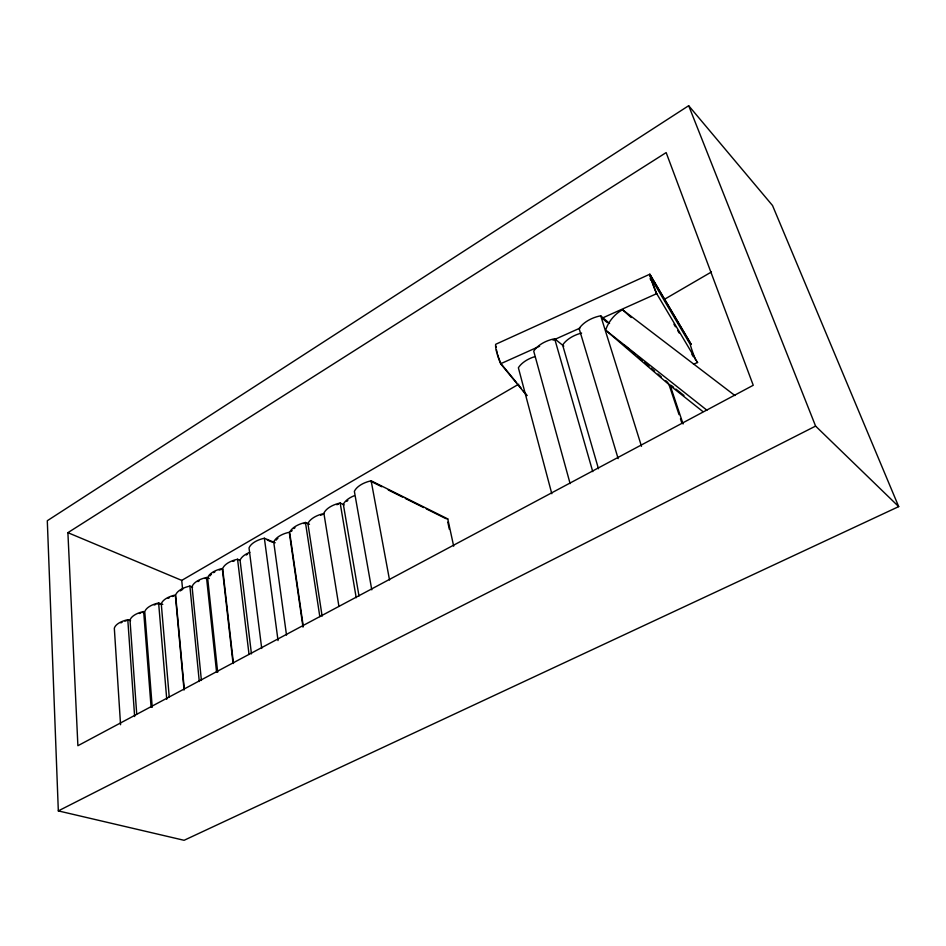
<?xml version="1.0" encoding="UTF-8"?>
<svg xmlns="http://www.w3.org/2000/svg" width="946" height="946" viewBox="0 0 946 946"><rect width="100%" height="100%" fill="white"/><g stroke="black" fill="none" stroke-linecap="round" stroke-linejoin="round"><path stroke-width="1.42" d="M734.9 395.523L622.539 309.756A24.371 15.585 -51.4 0 0 605.629 330.178L670.726 386.063L671.27 385.424L673.647 387.281M688.676 105.704L47.3 520.726L58.321 810.899L184.092 840.296L898.7 506.607L772.527 205.519L688.676 105.704L815.594 426.09L898.7 506.607M67.899 532.669L666.15 152.59L753.241 385.27L77.891 745.72L67.899 532.669L181.738 580.395L518.715 384.182M447.186 519.259L447.777 518.916L453.678 546.185M664.222 299.456L711.451 271.963M58.321 810.899L815.594 426.09M649.666 275.865L650.47 275.499L691.195 344.427L649.855 274.198L495.645 344.309A23.047 4.872 66.2 0 0 500.647 363.749L526.863 395.653M500.647 363.749L539.622 346.236M553.067 340.193L579.945 328.12M602.791 317.856L656.701 293.638L697.557 362.507L693.489 364.257M120.556 724.731L114.324 628.262A19.428 9.105 -5.2 0 1 127.793 619.701L130.583 620.635M152.235 707.312L144.773 611.766A19.582 9.377 -5.7 0 1 158.621 602.98L162.783 604.423M157.249 603.974A19.038 9.105 -5.7 0 1 158.869 603.56L161.66 604.529M184.234 688.688L175.625 595.105A19.76 9.637 -6.3 0 1 189.886 586.094L192.629 587.099M201.403 680.458L192.073 586.638A19.842 9.779 -6.6 0 1 206.524 577.498L209.255 578.526M233.449 663.501L222.677 568.652A20.055 10.075 -7.2 0 1 237.564 559.252L240.272 560.339M261.711 648.459L249.035 547.959A20.351 10.453 -7.8 0 1 264.383 538.239L275.203 542.779M267.28 540.048L272.732 542.33M303.205 625.803L289.665 532.397A20.469 10.654 -8.8 0 1 305.452 522.476L309.484 524.273M338.928 606.445L323.887 513.217A20.717 10.974 -9.7 0 1 340.158 503.012L344.143 504.892M371.778 589.843L354.372 491.352A21.06 11.364 -10.5 0 1 371.151 480.805L447.777 518.916M381.723 486.741L371.258 481.538L371.364 482.176M388.274 489.993L402.677 497.147M405.29 498.447L423.619 507.553M426.244 508.853L445.873 518.609M605.629 330.178L706.922 410.209M675.858 389.066L683.97 395.463M670.726 386.063L702.843 411.545M570.119 483.607L533.721 351.167A23.555 13.906 -16.7 0 1 554.663 338.774L563.792 346.141M624.585 345.302L629.031 349.121M631.254 351.037L635.7 354.856M637.923 356.76L642.369 360.592M644.51 362.389L649.039 366.315M651.215 368.16L654.597 371.092M657.931 373.93L661.278 376.815M665.712 380.647L667.935 382.562M618.152 458.633L579.129 328.546A23.993 14.19 -18.3 0 1 600.722 315.81L609.543 323.473M601.656 317.761L607.214 322.586M622.539 309.756L631.23 317.549M516.682 382.787L500.895 363.571A20.646 4.363 66.2 0 1 497.572 354.372M518.538 385.046L521.317 388.428M523.173 390.698L526.887 395.215M673.954 324.265L675.444 326.76M677.679 330.509L679.169 333.004M691.833 354.218L693.323 356.713M650.6 277.438L690.178 344.309A29.941 2.755 67 0 0 695.617 359.977M697.32 361.833L697.557 362.507M669.993 384.904L683.083 423.985M668.763 383.922L679.039 414.632M680.446 418.818L681.841 423.004M600.722 315.81L641.494 446.311M598.463 468.743L562.634 345.03A23.626 13.871 -17.6 0 1 581.613 333.063M554.663 338.774L592.752 471.628M551.802 493.717L518.373 367.746A23.201 13.563 -16.1 0 1 534.608 356.713M447.801 522.133L449.35 529.311M371.151 480.805L389.527 580.016M358.995 595.992L343.339 504.36A20.824 11.092 -10.2 0 1 354.23 495.739M340.158 503.012L356.204 597.73M322.125 616.153L307.911 523.576A20.576 10.796 -9.2 0 1 323.922 513.536M305.452 522.476L319.819 616.638M303.004 627.127L289.263 532.255A20.339 10.501 -8.4 0 0 273.725 542.023L286.508 635.097M264.383 538.239L278.041 640.572M251.447 653.863L240.071 560.257A20.138 10.205 -7.6 0 1 249.839 552.346M237.564 559.252L249.035 654.455M222.487 569.137L222.558 569.752M233.035 663.371L222.286 568.511A19.937 9.921 -6.9 0 0 207.612 577.77L217.686 672.275M206.807 578.727L206.748 578.112A19.287 9.507 -6.6 0 0 205.093 578.538M206.524 577.498L216.563 672.074M189.886 586.094L199.275 681.487M181.738 580.395L182.578 589.204M184.056 690.06L175.329 594.999A19.653 9.495 -6 0 0 161.281 603.891L169.251 697.143M158.869 603.56L158.928 604.163M158.621 602.98L166.744 699.26M143.969 612.701L143.922 612.086A18.955 8.975 -5.5 0 0 142.314 612.5M151.088 707.135L143.662 611.518A19.499 9.235 -5.4 0 0 130.004 620.186L136.721 713.982M127.793 619.701L134.639 716.536M336.8 504.715A20.15 10.666 -9.7 0 1 338.514 504.183M346.827 501.368A20.244 10.784 -10.2 0 1 347.856 500.422M320.611 515.203A20.008 10.489 -9.3 0 1 322.314 514.671M276.137 540.107A19.783 10.205 -8.4 0 1 277.888 538.298M291.439 531.416A19.901 10.359 -8.8 0 1 292.125 530.458M293.91 528.613A19.901 10.359 -8.8 0 1 295.01 527.738M303.867 523.611A19.901 10.359 -8.8 0 1 305.593 523.162M246.291 555.006A19.582 9.921 -7.6 0 1 247.58 554.261M197.951 581.601A19.287 9.507 -6.6 0 1 199.192 580.879M209.858 575.972A19.381 9.637 -6.9 0 1 211.466 574.257M213.607 572.673A19.381 9.637 -6.9 0 1 214.86 571.94M219.212 570.06A19.381 9.637 -6.9 0 1 220.82 569.563M232.893 561.404A19.499 9.791 -7.2 0 1 234.454 560.824M180.308 590.907A19.204 9.377 -6.3 0 1 182.625 589.441M154.21 604.991A19.038 9.105 -5.7 0 1 155.7 604.459M139.299 613.516A18.955 8.975 -5.5 0 1 140.765 612.984M168.151 598.31A19.109 9.224 -6 0 1 169.464 597.647M172.361 596.5A19.109 9.224 -6 0 1 173.934 596.015M120.84 622.894A18.885 8.857 -5.2 0 1 122.105 622.267M124.931 621.144A18.885 8.857 -5.2 0 1 126.457 620.671M497.123 352.728A20.646 4.363 66.2 0 1 496.461 349.748M496.165 347.312A20.646 4.363 66.2 0 1 496.153 346.319M656.701 293.638A23.26 2.294 66.7 0 1 650.47 275.499M656.559 293.698A23.922 2.365 66.7 0 1 649.855 274.198M650.742 280.146A23.248 2.306 66.7 0 1 650.363 278.857M650.647 279.354A25.601 2.531 66.7 0 1 650.316 278.159"/></g></svg>
